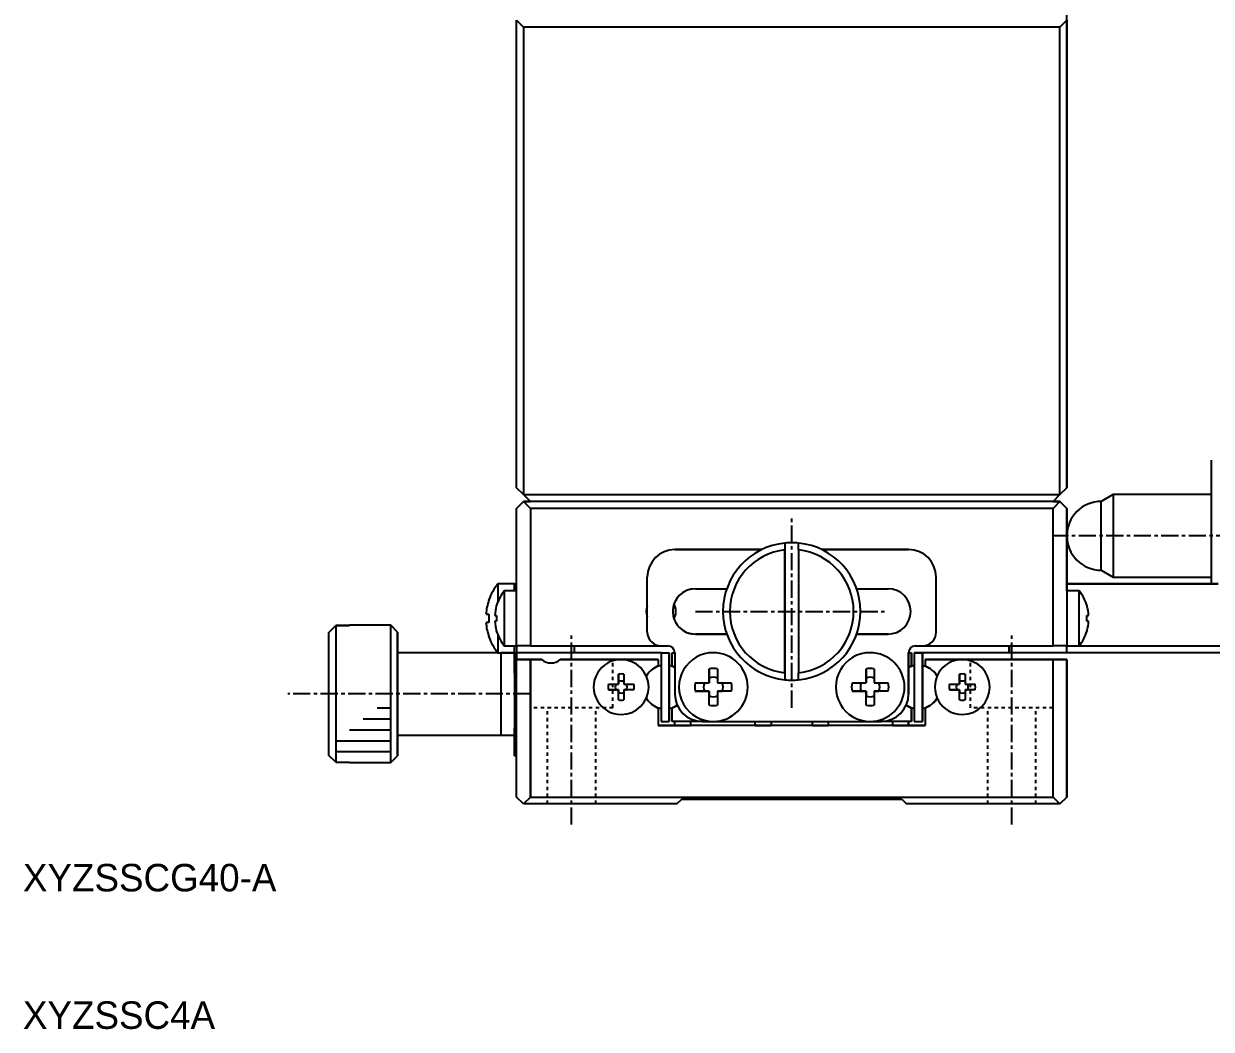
# Model space of a CAD drawing. Extents: x 67 to 344, y 71 to 375.
# Drawn here: x 66.8 to 153.1, y 71.2 to 144.3 of the extents above; entities that cross this region are included whole.
import ezdxf

# ---------------------------------------------------------------- set-up
doc = ezdxf.new("R2010")
doc.units = 0
doc.linetypes.add('CENTER', pattern=[2, 1.25, -0.25, 0.25, -0.25])
doc.linetypes.add('DOT', pattern=[0.5, 0.25, -0.25])
doc.layers.get('0').update_dxf_attribs({"linetype": 'CONTINUOUS'})

msp = doc.modelspace()

# ---------------------------------------------------------------- linework, layer by layer
at = {"color": 7, "linetype": 'CONTINUOUS'}
for p, q in [((142.646, 114.578), (142.646, 145.578)), ((102.646, 110.578), (102.646, 144.578)), ((102.646, 144.578), (103.146, 144.078)), ((142.146, 144.078), (142.646, 144.578)), ((142.646, 144.578), (142.646, 110.578)), ((103.146, 144.078), (103.146, 110.078)), ((142.146, 144.078), (103.146, 144.078)), ((142.146, 110.078), (142.146, 144.078)), ((142.646, 114.578), (142.646, 114.578)), ((142.646, 114.578), (142.646, 114.578)), ((142.646, 114.53), (142.646, 114.578)), ((142.646, 110.578), (142.646, 114.53)), ((103.146, 110.078), (102.646, 110.578)), ((142.646, 110.578), (142.146, 110.078)), ((142.146, 110.078), (142.646, 110.578)), ((142.646, 110.578), (142.646, 110.578)), ((103.146, 110.078), (142.146, 110.078)), ((103.646, 109.578), (103.146, 110.078)), ((141.646, 109.578), (142.146, 110.078)), ((142.146, 110.078), (141.646, 109.578)), ((146.012, 110.078), (145.146, 109.578)), ((153.146, 110.078), (146.012, 110.078)), ((146.012, 110.078), (146.012, 107.05)), ((102.646, 109.078), (103.146, 109.578)), ((102.646, 99.078), (102.646, 109.078)), ((103.146, 109.578), (103.646, 109.078)), ((103.146, 109.578), (103.646, 109.578)), ((103.147, 109.578), (103.146, 109.578)), ((103.646, 109.578), (103.147, 109.578)), ((141.646, 109.578), (103.646, 109.578)), ((141.646, 109.078), (103.646, 109.078)), ((103.646, 109.078), (103.646, 99.078)), ((142.147, 109.578), (141.646, 109.578)), ((141.646, 109.578), (142.146, 109.578)), ((141.646, 109.078), (142.146, 109.578)), ((141.646, 99.078), (141.646, 109.078)), ((142.146, 109.578), (142.646, 109.078)), ((142.146, 109.578), (142.147, 109.578)), ((142.647, 109.078), (142.147, 109.578)), ((142.646, 109.078), (142.646, 99.078)), ((142.647, 109.078), (142.646, 109.078)), ((142.647, 107.12), (142.647, 109.078)), ((145.146, 107.055), (145.146, 109.578)), ((145.146, 104.578), (145.146, 107.055)), ((122.146, 106.553), (122.146, 96.603)), ((122.146, 106.553), (122.146, 106.05)), ((123.146, 106.05), (123.146, 106.553)), ((142.647, 103.578), (142.647, 107.035)), ((146.012, 107.05), (146.012, 104.078)), ((114.146, 106.078), (120.466, 106.078)), ((120.466, 106.078), (114.146, 106.078)), ((122.146, 97.105), (122.146, 106.05)), ((123.146, 106.05), (123.146, 97.105)), ((124.825, 106.078), (131.146, 106.078)), ((131.146, 106.078), (124.825, 106.078)), ((145.146, 104.578), (146.012, 104.078)), ((112.146, 100.078), (112.146, 104.078)), ((133.146, 100.078), (133.146, 104.078)), ((133.146, 100.078), (133.146, 104.078)), ((142.646, 103.078), (142.646, 103.878)), ((142.646, 103.878), (142.646, 103.878)), ((142.646, 103.578), (142.646, 103.878)), ((146.012, 104.078), (153.146, 104.078)), ((102.496, 103.578), (101.274, 103.578)), ((101.274, 103.578), (101.274, 102.263)), ((101.748, 103.078), (101.748, 99.078)), ((102.646, 103.078), (101.748, 103.078)), ((102.496, 103.578), (102.496, 103.578)), ((102.496, 103.078), (102.496, 103.578)), ((102.496, 103.578), (102.496, 103.578)), ((102.496, 103.578), (102.646, 103.578)), ((102.496, 103.578), (102.646, 103.578)), ((115.646, 103.228), (117.926, 103.228)), ((127.366, 103.228), (129.646, 103.228)), ((153.646, 103.578), (142.646, 103.578)), ((142.646, 103.578), (153.646, 103.578)), ((142.646, 103.078), (142.646, 103.578)), ((143.544, 103.078), (142.646, 103.078)), ((143.544, 101.078), (143.544, 103.078)), ((100.631, 102.394), (100.631, 102.428)), ((100.631, 102.428), (100.631, 102.394)), ((101.19, 102.006), (101.19, 102.028)), ((101.19, 102.028), (101.19, 102.006)), ((144.102, 102.006), (144.102, 102.028)), ((144.102, 102.028), (144.102, 102.006)), ((100.419, 101.378), (100.631, 101.378)), ((100.631, 101.378), (100.631, 100.778)), ((101.059, 101.278), (101.19, 101.278)), ((101.19, 101.278), (101.19, 100.878)), ((143.544, 99.078), (143.544, 101.078)), ((144.102, 101.278), (144.234, 101.278)), ((144.102, 100.878), (144.102, 101.278)), ((88.996, 100.05), (89.496, 100.553)), ((90.496, 100.553), (89.496, 100.553)), ((89.496, 100.553), (90.496, 100.553)), ((89.496, 100.553), (89.496, 90.603)), ((93.496, 100.578), (90.496, 100.578)), ((90.496, 100.578), (90.496, 100.553)), ((93.496, 90.578), (93.496, 100.578)), ((93.996, 100.078), (93.496, 100.578)), ((100.631, 100.778), (100.419, 100.778)), ((101.19, 100.878), (101.059, 100.878)), ((101.19, 100.149), (101.19, 100.128)), ((101.19, 100.128), (101.19, 100.149)), ((144.234, 100.878), (144.102, 100.878)), ((144.102, 100.149), (144.102, 100.128)), ((144.102, 100.128), (144.102, 100.149)), ((88.996, 91.105), (88.996, 100.05)), ((93.996, 100.078), (93.996, 91.078)), ((93.996, 98.578), (93.996, 100.078)), ((100.631, 99.761), (100.631, 99.728)), ((100.631, 99.728), (100.631, 99.761)), ((101.274, 99.892), (101.274, 98.578)), ((115.646, 99.928), (117.926, 99.928)), ((117.926, 99.928), (115.646, 99.928)), ((127.366, 99.928), (129.646, 99.928)), ((129.646, 99.928), (127.366, 99.928)), ((101.274, 98.578), (93.996, 98.578)), ((93.996, 98.578), (93.996, 92.578)), ((93.996, 92.578), (93.996, 98.578)), ((101.274, 98.578), (102.496, 98.578)), ((101.496, 98.578), (101.496, 92.578)), ((101.496, 98.578), (101.496, 92.578)), ((102.496, 98.578), (101.496, 98.578)), ((101.748, 99.078), (102.646, 99.078)), ((102.496, 98.578), (102.496, 99.078)), ((102.496, 98.078), (102.496, 98.578)), ((103.646, 99.078), (102.646, 99.078)), ((102.646, 99.078), (102.646, 98.578)), ((106.846, 98.578), (102.646, 98.578)), ((102.646, 98.578), (102.646, 98.078)), ((102.646, 98.078), (102.646, 98.578)), ((103.646, 99.078), (113.146, 99.078)), ((106.846, 98.578), (106.846, 99.078)), ((113.146, 98.578), (106.846, 98.578)), ((113.146, 99.078), (113.646, 99.078)), ((113.146, 98.578), (113.146, 93.578)), ((113.146, 98.578), (113.746, 98.578)), ((113.746, 93.578), (113.746, 98.578)), ((113.747, 98.578), (113.747, 97.636)), ((113.946, 98.578), (114.146, 98.578)), ((113.946, 97.622), (113.946, 98.578)), ((114.146, 98.578), (114.146, 95.578)), ((131.146, 98.578), (131.346, 98.578)), ((131.146, 98.578), (131.146, 95.578)), ((131.146, 95.578), (131.146, 98.578)), ((131.346, 98.578), (131.346, 98.578)), ((131.346, 98.578), (131.346, 97.622)), ((131.347, 97.622), (131.347, 98.578)), ((138.446, 98.578), (131.546, 98.578)), ((131.546, 98.578), (131.546, 93.578)), ((131.546, 98.578), (132.146, 98.578)), ((131.646, 99.078), (132.146, 99.078)), ((132.146, 99.078), (141.646, 99.078)), ((132.146, 93.578), (132.146, 98.578)), ((132.147, 98.578), (132.147, 97.636)), ((138.446, 98.578), (138.446, 99.078)), ((138.446, 99.078), (138.446, 98.578)), ((142.646, 98.578), (138.446, 98.578)), ((142.646, 99.078), (141.646, 99.078)), ((142.646, 99.078), (143.544, 99.078)), ((142.646, 99.078), (142.646, 99.078)), ((142.646, 98.578), (142.646, 99.078)), ((158.646, 98.578), (142.646, 98.578)), ((143.544, 99.078), (158.646, 99.078)), ((102.496, 97.078), (102.496, 98.078)), ((102.496, 98.078), (102.646, 98.078)), ((102.496, 98.078), (102.646, 98.078)), ((102.496, 98.078), (102.646, 98.078)), ((102.496, 98.078), (102.646, 98.078)), ((102.646, 88.078), (102.646, 98.078)), ((102.646, 98.078), (102.647, 98.078)), ((102.646, 98.078), (102.646, 98.078)), ((102.646, 98.078), (102.646, 98.078)), ((102.646, 98.078), (103.646, 98.078)), ((103.647, 98.078), (102.647, 98.078)), ((103.646, 98.078), (103.646, 88.078)), ((104.485, 98.078), (103.646, 98.078)), ((104.485, 98.078), (103.646, 98.078)), ((104.484, 98.078), (103.646, 98.078)), ((104.485, 98.078), (103.647, 98.078)), ((104.485, 98.078), (103.647, 98.078)), ((103.647, 98.078), (104.485, 98.078)), ((109.646, 98.078), (105.807, 98.078)), ((109.646, 98.078), (105.807, 98.078)), ((110.246, 98.078), (105.807, 98.078)), ((105.808, 98.078), (105.807, 98.078)), ((109.647, 98.078), (105.808, 98.078)), ((105.808, 98.078), (110.246, 98.078)), ((109.647, 98.078), (105.808, 98.078)), ((112.946, 98.078), (110.246, 98.078)), ((110.247, 98.078), (112.947, 98.078)), ((112.946, 97.622), (112.652, 97.452)), ((112.947, 97.622), (112.68, 97.468)), ((112.947, 98.078), (112.946, 98.078)), ((112.946, 98.078), (112.946, 97.622)), ((112.947, 97.622), (112.946, 97.622)), ((112.947, 98.078), (112.947, 97.622)), ((113.746, 97.728), (113.746, 94.428)), ((113.746, 97.728), (113.746, 97.636)), ((113.746, 97.728), (113.746, 97.637)), ((113.746, 97.728), (113.746, 97.637)), ((113.746, 97.728), (113.746, 97.637)), ((113.746, 97.728), (113.746, 97.637)), ((113.746, 97.728), (113.746, 97.637)), ((113.746, 97.636), (113.746, 97.728)), ((113.746, 97.636), (113.746, 97.728)), ((113.746, 97.636), (113.746, 97.728)), ((113.746, 97.636), (113.746, 97.728)), ((113.746, 97.636), (113.746, 97.728)), ((113.746, 97.636), (113.746, 97.728)), ((113.746, 97.636), (113.746, 97.728)), ((113.747, 97.728), (113.747, 97.636)), ((113.747, 97.636), (113.747, 97.728)), ((113.946, 97.622), (114.146, 97.507)), ((131.347, 97.622), (131.146, 97.506)), ((131.146, 97.507), (131.346, 97.622)), ((131.346, 97.622), (131.347, 97.622)), ((132.146, 97.728), (132.146, 94.428)), ((132.146, 97.728), (132.146, 97.636)), ((132.146, 97.728), (132.146, 97.637)), ((132.146, 97.728), (132.146, 97.637)), ((132.146, 97.728), (132.146, 97.637)), ((132.146, 97.728), (132.146, 97.637)), ((132.146, 97.728), (132.146, 97.637)), ((132.146, 97.636), (132.146, 97.728)), ((132.146, 97.636), (132.146, 97.728)), ((132.146, 97.636), (132.146, 97.728)), ((132.146, 97.636), (132.146, 97.728)), ((132.146, 97.636), (132.146, 97.728)), ((132.146, 97.636), (132.146, 97.728)), ((132.146, 97.636), (132.146, 97.728)), ((132.147, 97.728), (132.147, 97.636)), ((132.147, 97.636), (132.147, 97.728)), ((135.046, 98.078), (132.346, 98.078)), ((132.346, 98.078), (132.346, 97.622)), ((132.346, 98.078), (132.347, 98.078)), ((132.346, 97.622), (132.64, 97.452)), ((132.347, 98.078), (135.046, 98.078)), ((135.046, 98.078), (141.647, 98.078)), ((141.646, 98.078), (135.046, 98.078)), ((141.646, 98.078), (135.646, 98.078)), ((141.646, 98.078), (135.646, 98.078)), ((141.647, 98.078), (135.647, 98.078)), ((141.647, 98.078), (135.647, 98.078)), ((141.646, 98.078), (142.646, 98.078)), ((141.646, 88.078), (141.646, 98.078)), ((142.647, 98.078), (141.647, 98.078)), ((142.646, 98.078), (142.646, 88.078)), ((142.647, 98.078), (142.646, 98.078)), ((142.647, 88.078), (142.647, 98.078)), ((102.496, 97.078), (102.496, 93.078)), ((110.046, 97.006), (110.046, 96.464)), ((110.046, 96.278), (110.046, 97.006)), ((110.446, 97.006), (110.446, 96.278)), ((116.646, 97.394), (116.646, 96.719)), ((116.646, 96.378), (116.646, 97.394)), ((116.646, 96.719), (116.646, 96.378)), ((117.246, 97.394), (117.246, 96.378)), ((122.146, 97.105), (122.146, 96.603)), ((123.146, 96.603), (123.146, 97.105)), ((128.046, 97.394), (128.046, 96.719)), ((128.046, 96.378), (128.046, 97.394)), ((128.046, 96.719), (128.046, 96.378)), ((128.646, 97.394), (128.646, 96.378)), ((131.147, 97.503), (131.147, 97.507)), ((131.147, 97.507), (131.147, 97.503)), ((134.846, 97.006), (134.846, 96.464)), ((134.846, 96.278), (134.846, 97.006)), ((135.246, 97.006), (135.246, 96.278)), ((142.646, 94.328), (142.646, 96.828)), ((142.646, 96.828), (142.646, 95.578)), ((109.317, 96.278), (110.046, 96.278)), ((109.317, 95.878), (109.86, 95.878)), ((110.046, 95.878), (109.317, 95.878)), ((109.86, 95.878), (110.046, 95.878)), ((110.046, 96.464), (110.046, 96.278)), ((110.046, 95.878), (110.046, 95.691)), ((110.046, 95.149), (110.046, 95.878)), ((110.446, 96.278), (111.175, 96.278)), ((110.446, 95.878), (110.632, 95.878)), ((111.175, 95.878), (110.446, 95.878)), ((110.446, 95.878), (110.446, 95.149)), ((111.175, 95.878), (110.632, 95.878)), ((115.63, 96.378), (116.646, 96.378)), ((117.246, 96.378), (118.262, 96.378)), ((127.03, 96.378), (128.046, 96.378)), ((128.646, 96.378), (129.662, 96.378)), ((134.117, 96.278), (134.846, 96.278)), ((134.117, 95.878), (134.66, 95.878)), ((134.846, 95.878), (134.117, 95.878)), ((134.66, 95.878), (134.846, 95.878)), ((134.846, 96.464), (134.846, 96.278)), ((134.846, 95.878), (134.846, 95.691)), ((134.846, 95.149), (134.846, 95.878)), ((135.246, 96.278), (135.975, 96.278)), ((135.246, 95.878), (135.432, 95.878)), ((135.975, 95.878), (135.246, 95.878)), ((135.246, 95.878), (135.246, 95.149)), ((135.975, 95.878), (135.432, 95.878)), ((110.046, 95.149), (110.046, 95.691)), ((115.63, 95.778), (116.304, 95.778)), ((116.646, 95.778), (115.63, 95.778)), ((116.304, 95.778), (116.646, 95.778)), ((116.646, 94.761), (116.646, 95.778)), ((116.646, 95.778), (116.646, 95.436)), ((116.646, 94.761), (116.646, 95.436)), ((117.246, 95.778), (117.246, 94.761)), ((117.246, 95.778), (117.588, 95.778)), ((118.262, 95.778), (117.246, 95.778)), ((118.262, 95.778), (117.588, 95.778)), ((127.03, 95.778), (127.704, 95.778)), ((128.046, 95.778), (127.03, 95.778)), ((127.704, 95.778), (128.046, 95.778)), ((128.046, 94.761), (128.046, 95.778)), ((128.046, 95.778), (128.046, 95.436)), ((128.046, 94.761), (128.046, 95.436)), ((128.646, 95.778), (128.646, 94.761)), ((128.646, 95.778), (128.988, 95.778)), ((129.662, 95.778), (128.646, 95.778)), ((129.662, 95.778), (128.988, 95.778)), ((134.846, 95.149), (134.846, 95.691)), ((142.646, 95.578), (142.646, 94.328)), ((112.652, 94.703), (112.946, 94.533)), ((112.68, 94.687), (112.947, 94.533)), ((112.946, 94.533), (112.947, 94.533)), ((112.946, 94.533), (112.946, 93.278)), ((112.947, 94.533), (112.947, 93.278)), ((113.746, 94.519), (113.746, 94.428)), ((113.746, 94.428), (113.746, 94.519)), ((113.746, 94.519), (113.746, 94.428)), ((113.746, 94.428), (113.746, 94.519)), ((113.746, 94.519), (113.746, 94.428)), ((113.746, 94.428), (113.746, 94.519)), ((113.746, 94.519), (113.746, 94.428)), ((113.746, 94.428), (113.746, 94.519)), ((113.746, 94.519), (113.746, 94.428)), ((113.746, 94.428), (113.746, 94.519)), ((113.746, 94.519), (113.746, 94.428)), ((113.746, 94.428), (113.746, 94.519)), ((113.746, 94.428), (113.746, 94.519)), ((113.747, 94.519), (113.747, 94.428)), ((113.747, 94.428), (113.747, 94.519)), ((113.747, 94.519), (113.747, 93.578)), ((114.24, 94.703), (113.946, 94.533)), ((113.946, 93.578), (113.946, 94.533)), ((114.147, 94.649), (114.147, 94.653)), ((131.346, 94.533), (131.052, 94.703)), ((131.08, 94.687), (131.347, 94.533)), ((131.147, 94.648), (131.147, 94.652)), ((131.147, 94.652), (131.147, 94.649)), ((131.347, 94.533), (131.346, 94.533)), ((131.346, 94.533), (131.346, 93.578)), ((131.347, 93.578), (131.347, 94.533)), ((132.146, 94.519), (132.146, 94.428)), ((132.146, 94.428), (132.146, 94.519)), ((132.146, 94.519), (132.146, 94.428)), ((132.146, 94.428), (132.146, 94.519)), ((132.146, 94.519), (132.146, 94.428)), ((132.146, 94.428), (132.146, 94.519)), ((132.146, 94.519), (132.146, 94.428)), ((132.146, 94.428), (132.146, 94.519)), ((132.146, 94.519), (132.146, 94.428)), ((132.146, 94.428), (132.146, 94.519)), ((132.146, 94.519), (132.146, 94.428)), ((132.146, 94.428), (132.146, 94.519)), ((132.146, 94.428), (132.146, 94.519)), ((132.147, 94.519), (132.147, 94.428)), ((132.147, 94.428), (132.147, 94.519)), ((132.147, 94.519), (132.147, 93.578)), ((132.64, 94.703), (132.346, 94.533)), ((132.346, 94.533), (132.346, 93.278)), ((132.346, 93.278), (112.946, 93.278)), ((112.946, 93.278), (112.947, 93.278)), ((112.947, 93.278), (115.146, 93.278)), ((113.146, 93.578), (113.746, 93.578)), ((113.747, 93.578), (113.746, 93.578)), ((116.146, 93.578), (113.946, 93.578)), ((114.147, 93.278), (114.147, 93.578)), ((120.146, 93.278), (115.146, 93.278)), ((115.146, 93.278), (115.147, 93.278)), ((115.146, 93.278), (115.296, 93.278)), ((115.296, 93.278), (115.147, 93.278)), ((115.296, 93.578), (115.296, 93.278)), ((116.146, 93.578), (116.946, 93.578)), ((116.946, 93.578), (128.346, 93.578)), ((119.996, 93.278), (119.996, 93.578)), ((120.147, 93.278), (119.996, 93.278)), ((119.996, 93.278), (120.147, 93.278)), ((120.147, 93.278), (120.146, 93.278)), ((120.147, 93.278), (121.146, 93.278)), ((124.396, 93.278), (120.896, 93.278)), ((124.396, 93.278), (120.896, 93.278)), ((121.146, 93.578), (121.146, 93.278)), ((124.146, 93.278), (124.146, 93.578)), ((124.146, 93.278), (125.146, 93.278)), ((130.146, 93.278), (125.146, 93.278)), ((125.146, 93.278), (125.296, 93.278)), ((125.146, 93.278), (125.147, 93.278)), ((125.296, 93.278), (125.147, 93.278)), ((125.296, 93.578), (125.296, 93.278)), ((128.346, 93.578), (129.146, 93.578)), ((131.346, 93.578), (129.146, 93.578)), ((129.996, 93.278), (129.996, 93.578)), ((129.996, 93.278), (130.147, 93.278)), ((130.147, 93.278), (129.996, 93.278)), ((130.147, 93.278), (130.146, 93.278)), ((130.147, 93.278), (132.346, 93.278)), ((131.147, 93.278), (131.147, 93.578)), ((131.147, 93.578), (131.147, 93.278)), ((131.346, 93.578), (131.347, 93.578)), ((131.546, 93.578), (132.146, 93.578)), ((132.147, 93.578), (132.146, 93.578)), ((93.996, 92.578), (101.496, 92.578)), ((93.996, 91.078), (93.996, 92.578)), ((101.496, 92.578), (102.496, 92.578)), ((102.496, 91.078), (102.496, 93.078)), ((142.646, 90.003), (142.646, 92.153)), ((142.646, 92.153), (142.646, 91.078)), ((142.646, 90.003), (142.646, 92.153)), ((142.646, 92.153), (142.646, 91.078)), ((89.496, 90.603), (88.996, 91.105)), ((93.496, 90.578), (93.996, 91.078)), ((102.496, 91.078), (102.646, 91.078)), ((142.646, 91.078), (142.646, 90.003)), ((142.646, 91.078), (142.646, 90.003)), ((89.496, 90.603), (90.496, 90.603)), ((90.496, 90.603), (90.496, 90.578)), ((90.496, 90.578), (93.496, 90.578)), ((103.146, 87.578), (102.646, 88.078)), ((103.646, 88.078), (103.146, 87.578)), ((103.646, 88.078), (141.646, 88.078)), ((142.146, 87.578), (141.646, 88.078)), ((142.646, 88.078), (142.146, 87.578)), ((142.147, 87.578), (142.647, 88.078)), ((142.646, 88.078), (142.647, 88.078)), ((114.296, 87.578), (103.146, 87.578)), ((114.296, 87.578), (114.646, 87.928)), ((114.297, 87.578), (114.296, 87.578)), ((114.647, 87.928), (114.297, 87.578)), ((114.646, 87.928), (130.646, 87.928)), ((130.646, 87.928), (130.996, 87.578)), ((142.146, 87.578), (130.996, 87.578)), ((142.147, 87.578), (142.146, 87.578))]:
    msp.add_line(p, q, dxfattribs=at)
at = {"color": 1, "linetype": 'CENTER'}
for p, q in [((122.646, 94.578), (122.646, 108.578)), ((200.761, 107.078), (141.646, 107.078)), ((115.646, 101.578), (129.646, 101.578)), ((106.646, 86.078), (106.646, 100.078)), ((138.646, 86.078), (138.646, 100.078)), ((103.646, 95.578), (86.021, 95.578))]:
    msp.add_line(p, q, dxfattribs=at)
at = {"color": 3, "linetype": 'CONTINUOUS'}
for p, q in [((102.496, 98.578), (102.646, 98.578)), ((103.646, 88.078), (103.646, 98.078)), ((141.646, 88.078), (141.646, 98.078)), ((102.496, 97.078), (102.646, 97.078)), ((112.323, 97.2), (112.324, 97.2)), ((112.652, 97.452), (112.652, 97.452)), ((92.496, 94.578), (93.496, 94.578)), ((112.323, 94.955), (112.324, 94.955)), ((112.652, 94.703), (112.652, 94.703)), ((131.052, 94.703), (131.052, 94.703)), ((91.496, 93.778), (93.496, 93.778)), ((90.496, 92.978), (93.496, 92.978)), ((102.496, 93.078), (102.646, 93.078)), ((89.496, 92.178), (93.496, 92.178)), ((89.496, 91.378), (93.496, 91.378))]:
    msp.add_line(p, q, dxfattribs=at)
at = {"color": 3, "linetype": 'DOT'}
for p, q in [((109.646, 94.578), (109.646, 98.078)), ((135.646, 94.578), (135.646, 98.078)), ((109.646, 94.578), (103.646, 94.578)), ((104.896, 87.578), (104.896, 94.578)), ((108.396, 87.578), (108.396, 94.578)), ((141.646, 94.578), (135.646, 94.578)), ((136.896, 87.578), (136.896, 94.578)), ((140.396, 87.578), (140.396, 94.578))]:
    msp.add_line(p, q, dxfattribs=at)
at = {"color": 7, "linetype": 'CONTINUOUS'}
msp.add_polyline3d([(153.146, 112.578, 0), (153.146, 112.577, 0), (153.146, 112.574, 0), (153.146, 112.57, 0), (153.146, 112.564, 0), (153.146, 112.556, 0), (153.146, 112.547, 0), (153.146, 112.536, 0), (153.146, 112.523, 0), (153.146, 112.508, 0), (153.146, 112.492, 0), (153.146, 112.474, 0), (153.146, 112.455, 0), (153.146, 112.433, 0), (153.146, 112.41, 0), (153.146, 112.386, 0), (153.146, 112.359, 0), (153.146, 112.332, 0), (153.146, 112.302, 0), (153.146, 112.271, 0), (153.146, 112.238, 0), (153.146, 112.204, 0), (153.146, 112.168, 0), (153.146, 112.13, 0), (153.146, 112.091, 0), (153.146, 112.05, 0), (153.146, 112.008, 0), (153.146, 111.964, 0), (153.146, 111.919, 0), (153.146, 111.872, 0), (153.146, 111.823, 0), (153.146, 111.774, 0), (153.146, 111.722, 0), (153.146, 111.67, 0), (153.146, 111.615, 0), (153.146, 111.56, 0), (153.146, 111.503, 0), (153.146, 111.445, 0), (153.146, 111.385, 0), (153.146, 111.324, 0), (153.146, 111.261, 0), (153.146, 111.198, 0), (153.146, 111.133, 0), (153.146, 111.066, 0), (153.146, 110.999, 0), (153.146, 110.93, 0), (153.146, 110.86, 0), (153.146, 110.789, 0), (153.146, 110.717, 0), (153.146, 110.643, 0), (153.146, 110.569, 0), (153.146, 110.493, 0), (153.146, 110.417, 0), (153.146, 110.339, 0), (153.146, 110.26, 0), (153.146, 110.181, 0), (153.146, 110.1, 0), (153.146, 110.018, 0), (153.146, 109.936, 0), (153.146, 109.852, 0), (153.146, 109.768, 0), (153.146, 109.683, 0), (153.146, 109.597, 0), (153.146, 109.51, 0), (153.146, 109.423, 0), (153.146, 109.335, 0), (153.146, 109.246, 0), (153.146, 109.156, 0), (153.146, 109.066, 0), (153.146, 108.975, 0), (153.146, 108.883, 0), (153.146, 108.791, 0), (153.146, 108.699, 0), (153.146, 108.606, 0), (153.146, 108.512, 0), (153.146, 108.418, 0), (153.146, 108.324, 0), (153.146, 108.229, 0), (153.146, 108.134, 0), (153.146, 108.038, 0), (153.146, 107.943, 0), (153.146, 107.847, 0), (153.146, 107.75, 0), (153.146, 107.654, 0), (153.146, 107.557, 0), (153.146, 107.46, 0), (153.146, 107.363, 0), (153.146, 107.266, 0), (153.146, 107.169, 0), (153.146, 107.072, 0), (153.146, 106.975, 0), (153.146, 106.878, 0), (153.146, 106.781, 0), (153.146, 106.684, 0), (153.146, 106.587, 0), (153.146, 106.49, 0), (153.146, 106.394, 0), (153.146, 106.298, 0), (153.146, 106.202, 0), (153.146, 106.106, 0), (153.146, 106.01, 0), (153.146, 105.915, 0), (153.146, 105.82, 0), (153.146, 105.726, 0), (153.146, 105.632, 0), (153.146, 105.539, 0), (153.146, 105.446, 0), (153.146, 105.353, 0), (153.146, 105.261, 0), (153.146, 105.17, 0), (153.146, 105.079, 0), (153.146, 104.989, 0), (153.146, 104.899, 0), (153.146, 104.81, 0), (153.146, 104.722, 0), (153.146, 104.635, 0), (153.146, 104.548, 0), (153.146, 104.462, 0), (153.146, 104.377, 0), (153.146, 104.293, 0), (153.146, 104.21, 0), (153.146, 104.127, 0), (153.146, 104.046, 0), (153.146, 103.965, 0), (153.146, 103.886, 0), (153.146, 103.807, 0), (153.146, 103.73, 0), (153.146, 103.653, 0), (153.146, 103.578, 0)], dxfattribs=at)
for centre, radius, start, end in [((145.146, 107.078), 2.5, 90, 270), ((122.646, 101.578), 5, 95.73917, 264.26083), ((122.646, 101.578), 5, 89.99997, 95.73917), ((122.646, 101.578), 5, 84.26117, 89.99997), ((122.646, 101.578), 5, 84.26083, 89.99997), ((122.646, 101.578), 5, 275.73883, 84.26117), ((122.646, 101.578), 5, 275.73917, 84.26083), ((114.146, 104.078), 2, 90, 180), ((122.646, 101.578), 4.5, 96.37937, 263.62063), ((122.646, 101.578), 4.5, 276.37937, 83.62063), ((131.146, 104.078), 2, 0, 90), ((131.146, 104.078), 2, 0, 90), ((104.396, 101.078), 4, 141.31781, 160.27537), ((104.246, 101.078), 3.2, 141.31781, 162.72999), ((115.646, 101.578), 1.65, 90, 270), ((115.646, 101.578), 1.65, 90, 161.35184), ((129.646, 101.578), 1.65, 270, 90), ((141.046, 101.078), 3.2, 17.27001, 38.68219), ((104.396, 101.078), 3.989, 160.7318, 175.68661), ((104.246, 101.078), 3.194, 163.09474, 176.40965), ((113.146, 101.578), 1.075, 158.48877, 201.51123), ((113.146, 101.578), 1.075, 158.47151, 201.52849), ((115.646, 101.578), 1.65, 161.35184, 198.64816), ((113.146, 101.578), 1.075, 0, 29.39238), ((141.046, 101.078), 3.194, 3.59035, 16.90526), ((113.146, 101.578), 1.075, 330.60762, 0), ((115.646, 101.578), 1.65, 198.64816, 270), ((104.396, 101.078), 3.989, 184.31339, 199.2682), ((104.246, 101.078), 3.194, 183.59035, 196.90526), ((141.046, 101.078), 3.194, 343.09474, 356.40965), ((104.396, 101.078), 4, 199.72463, 218.68219), ((104.246, 101.078), 3.2, 197.27001, 218.68219), ((113.146, 100.078), 1, 180, 270), ((132.146, 100.078), 1, 270, 0), ((132.146, 100.078), 1, 270, 0), ((141.046, 101.078), 3.2, 321.31781, 342.72999), ((113.646, 98.578), 0.5, 0, 90), ((116.946, 96.078), 2.5, 90, 270.00017), ((116.946, 96.078), 2.5, 270.00017, 90), ((116.946, 96.078), 2.5, 270.00017, 90), ((128.346, 96.078), 2.5, 90, 270.00017), ((128.346, 96.078), 2.5, 270.00017, 90), ((128.346, 96.078), 2.5, 270.00017, 90), ((131.646, 98.578), 0.5, 90, 180), ((131.646, 98.578), 0.5, 90, 180), ((105.146, 98.828), 1, 228.59038, 270.00017), ((105.146, 98.828), 1, 270.00017, 311.40962), ((110.246, 96.078), 2, 90, 270.00017), ((110.246, 96.078), 2, 270.00017, 90), ((110.246, 96.078), 2, 270.00017, 90), ((113.446, 96.078), 1.587, 100.87413, 149.54041), ((113.446, 96.078), 1.587, 63.8195, 79.10463), ((113.446, 96.078), 1.587, 63.80208, 79.08871), ((131.846, 96.078), 1.587, 100.87413, 116.13045), ((131.846, 96.078), 1.587, 61.07953, 79.10463), ((131.846, 96.078), 1.587, 61.00799, 79.10198), ((131.846, 96.078), 1.587, 60.93097, 79.09933), ((131.846, 96.078), 1.587, 60.519, 79.08871), ((135.046, 96.078), 2, 90, 270.00017), ((135.046, 96.078), 2, 270.00017, 90), ((135.046, 96.078), 2, 270.00017, 90), ((110.246, 96.078), 0.95, 77.8468, 102.1532), ((113.561, 95.963), 1.75, 135, 148.11847), ((113.562, 95.963), 1.75, 138.05698, 148.11785), ((113.446, 96.078), 1.587, 120, 135), ((116.946, 96.078), 1.35, 77.16041, 102.83959), ((116.946, 96.078), 0.708, 64.94809, 115.05191), ((128.346, 96.078), 1.35, 77.16041, 102.83959), ((128.346, 96.078), 0.708, 64.94809, 115.05191), ((131.846, 96.078), 1.587, 45, 60), ((131.731, 95.963), 1.75, 31.85399, 45), ((131.846, 96.078), 1.587, 30.40753, 42.94229), ((131.846, 96.078), 1.587, 30.41931, 41.26349), ((131.846, 96.078), 1.587, 30.42226, 40.94523), ((131.846, 96.078), 1.587, 30.42521, 40.6484), ((135.046, 96.078), 0.95, 77.8468, 102.1532), ((110.246, 96.078), 0.95, 167.8468, 192.1532), ((110.246, 96.078), 0.435, 152.63352, 207.36648), ((110.246, 96.078), 0.435, 62.63352, 117.36648), ((110.246, 96.078), 0.435, 332.63352, 27.36648), ((110.246, 96.078), 0.95, 347.8468, 12.1532), ((116.946, 96.078), 1.35, 167.16041, 192.83959), ((116.946, 96.078), 0.708, 154.94809, 205.05191), ((116.946, 96.078), 0.708, 334.94809, 25.05191), ((116.946, 96.078), 1.35, 347.16041, 12.83959), ((122.646, 101.578), 5, 264.26083, 269.99997), ((122.646, 101.578), 5, 270, 275.73883), ((122.646, 101.578), 5, 269.99997, 275.73917), ((128.346, 96.078), 1.35, 167.16041, 192.83959), ((128.346, 96.078), 0.708, 154.94809, 205.05191), ((128.346, 96.078), 0.708, 334.94809, 25.05191), ((128.346, 96.078), 1.35, 347.16041, 12.83959), ((135.046, 96.078), 0.95, 167.8468, 192.1532), ((135.046, 96.078), 0.435, 152.63352, 207.36648), ((135.046, 96.078), 0.435, 62.63352, 117.36648), ((135.046, 96.078), 0.435, 332.63352, 27.36648), ((135.046, 96.078), 0.95, 347.8468, 12.1532), ((110.246, 96.078), 0.435, 242.63352, 297.36648), ((110.246, 96.078), 0.95, 257.8468, 282.1532), ((113.561, 96.192), 1.75, 211.88153, 225), ((113.562, 96.192), 1.75, 211.88215, 221.94301), ((113.446, 96.078), 1.587, 210.45959, 259.12587), ((116.146, 95.578), 2, 180, 270), ((116.946, 96.078), 0.708, 244.94809, 295.05191), ((128.346, 96.078), 0.708, 244.94809, 295.05191), ((129.146, 95.578), 2, 270, 0), ((129.146, 95.578), 2, 270, 0), ((131.731, 96.192), 1.75, 315, 328.14601), ((131.846, 96.078), 1.587, 317.0577, 329.59247), ((131.846, 96.078), 1.587, 318.7365, 329.58069), ((131.846, 96.078), 1.587, 319.05476, 329.57774), ((131.846, 96.078), 1.587, 319.35159, 329.57479), ((135.046, 96.078), 0.435, 242.63352, 297.36648), ((135.046, 96.078), 0.95, 257.8468, 282.1532), ((113.446, 96.078), 1.587, 225, 240), ((113.446, 96.078), 1.587, 280.91129, 299.48101), ((113.446, 96.078), 1.587, 280.89537, 298.92048), ((113.446, 96.078), 1.587, 300, 303.54452), ((116.946, 96.078), 1.35, 257.16041, 282.83959), ((128.346, 96.078), 1.35, 257.16041, 282.83959), ((131.846, 96.078), 1.587, 236.45104, 259.12586), ((131.846, 96.078), 1.587, 236.45538, 240), ((131.846, 96.078), 1.587, 280.91205, 299.48101), ((131.846, 96.078), 1.587, 280.90143, 299.06904), ((131.846, 96.078), 1.587, 280.89878, 298.99202), ((131.846, 96.078), 1.587, 280.89612, 298.92048), ((131.846, 96.078), 1.587, 300, 315)]:
    msp.add_arc(centre, radius, start, end, dxfattribs=at)
at = {"color": 3, "linetype": 'CONTINUOUS'}
msp.add_arc((113.146, 101.578), 1.075, 158.48255, 201.51745, dxfattribs=at)

# ---------------------------------------------------------------- texts
at = {"color": 7, "linetype": 'CONTINUOUS'}
for s, p in [('XYZSSCG40-A', (66.752, 81.214)), ('XYZSSC4A', (66.752, 71.214))]:
    msp.add_text(s, height=2, dxfattribs=at).set_placement(p)

doc.saveas('drawing.dxf')
